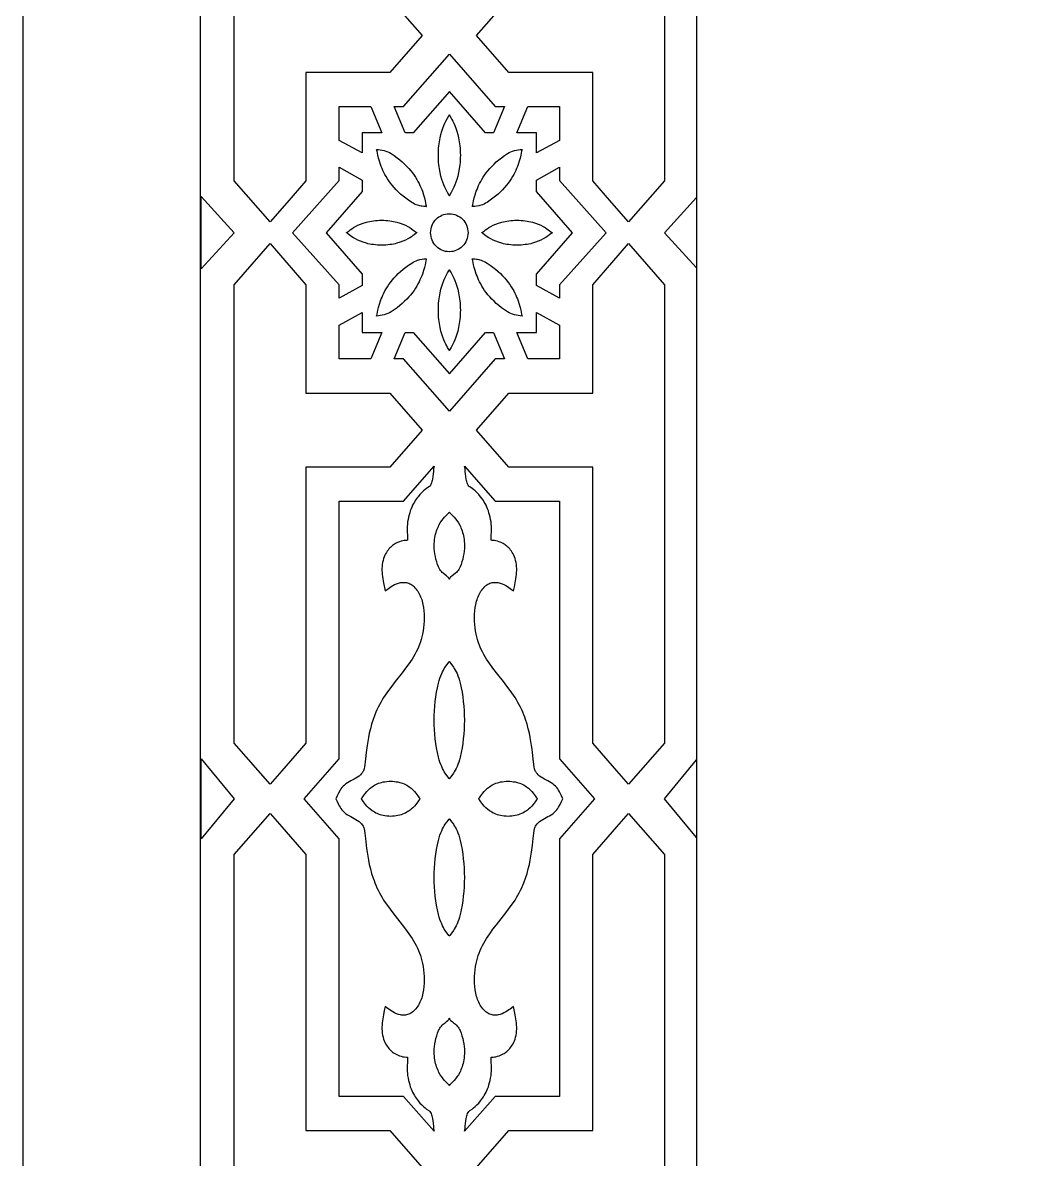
# Model space of a CAD drawing. Extents: x -350 to 350, y -610 to 610.
# Drawn here: x -350 to -207.4, y 108.8 to 269 of the extents above; entities that cross this region are included whole.
import ezdxf

# ---------------------------------------------------------------- set-up
doc = ezdxf.new("R2010")
doc.units = 0
for name, color, linetype in [('LAYER_1', 18, 'CONTINUOUS'), ('LAYER_10', 176, 'CONTINUOUS'), ('LAYER_2', 18, 'CONTINUOUS')]:
    doc.layers.add(name, color=color, linetype=linetype)

msp = doc.modelspace()

# ---------------------------------------------------------------- linework, layer by layer
at = {"layer": 'LAYER_1'}
msp.add_lwpolyline([(-350, -610), (350, -610), (350, 610), (-350, 610)], close=True, dxfattribs=at)
at = {"layer": 'LAYER_10'}
for points in [[(-325, 590), (-325, -590), (325, -590), (325, 590)], [(255, 520.25), (-255, 520.25), (-255, -520.25), (255, -520.25)]]:
    msp.add_lwpolyline(points, close=True, dxfattribs=at)
at = {"layer": 'LAYER_2'}
for points in [[(-313.48, 315.19), (-310.08, 311.29), (-310.08, 272.38), (-298.24, 272.38), (-293.68, 267.17), (-298.24, 261.95), (-310.08, 261.95), (-310.08, 246.67), (-312.78, 243.58), (-315.14, 240.88), (-320.2, 246.67), (-320.2, 311.29), (-315.14, 317.08)], [(-259.53, 311.29), (-259.53, 246.67), (-264.59, 240.88), (-266.94, 243.58), (-269.65, 246.67), (-269.65, 261.95), (-281.49, 261.95), (-286.04, 267.17), (-281.49, 272.38), (-269.65, 272.38), (-269.65, 311.29), (-266.24, 315.19), (-264.59, 317.08)], [(-283.42, 257.15), (-282.1, 257.15), (-283.65, 253.42), (-284.77, 253.42), (-289.86, 259.25), (-289.86, 259.25), (-289.86, 259.25), (-294.96, 253.42), (-296.07, 253.42), (-297.62, 257.15), (-296.3, 257.15), (-289.86, 264.52), (-289.86, 264.52), (-289.86, 264.52)], [(-299.39, 253.42), (-302.16, 253.42), (-302.16, 250.59), (-305.41, 252.37), (-305.41, 257.15), (-300.94, 257.15)], [(-274.31, 252.37), (-277.57, 250.59), (-277.57, 253.42), (-280.33, 253.42), (-278.78, 257.15), (-274.31, 257.15)], [(-289.86, 255.97), (-289.84, 255.91), (-289.79, 255.82), (-289.62, 255.52), (-289.5, 255.31), (-289.37, 255.07), (-289.23, 254.78), (-289.08, 254.45), (-288.94, 254.08), (-288.8, 253.67), (-288.67, 253.21), (-288.55, 252.71), (-288.46, 252.17), (-288.41, 251.88), (-288.38, 251.58), (-288.35, 251.27), (-288.33, 250.95), (-288.32, 250.61), (-288.31, 250.27), (-288.32, 249.92), (-288.33, 249.59), (-288.35, 249.27), (-288.38, 248.95), (-288.46, 248.37), (-288.55, 247.82), (-288.67, 247.32), (-288.8, 246.87), (-288.94, 246.46), (-289.08, 246.08), (-289.23, 245.76), (-289.37, 245.47), (-289.62, 245.01), (-289.79, 244.71), (-289.84, 244.62), (-289.86, 244.57), (-289.86, 244.57), (-289.86, 244.57), (-289.86, 244.57), (-289.86, 244.57), (-289.86, 244.57), (-289.87, 244.57), (-289.88, 244.62), (-289.93, 244.71), (-290.11, 245.01), (-290.22, 245.22), (-290.35, 245.47), (-290.49, 245.76), (-290.64, 246.08), (-290.78, 246.46), (-290.92, 246.87), (-291.05, 247.32), (-291.17, 247.82), (-291.27, 248.37), (-291.31, 248.65), (-291.34, 248.95), (-291.37, 249.27), (-291.39, 249.59), (-291.41, 249.92), (-291.41, 250.27), (-291.41, 250.61), (-291.39, 250.95), (-291.37, 251.27), (-291.34, 251.58), (-291.27, 252.17), (-291.17, 252.71), (-291.05, 253.21), (-290.92, 253.67), (-290.78, 254.08), (-290.64, 254.45), (-290.49, 254.78), (-290.35, 255.07), (-290.11, 255.52), (-289.93, 255.82), (-289.88, 255.91), (-289.87, 255.97), (-289.86, 255.97), (-289.86, 255.97), (-289.86, 255.97)], [(-300.13, 251.1), (-299.86, 251.07), (-299.59, 251.04), (-299.32, 250.99), (-299.05, 250.93), (-298.79, 250.85), (-298.53, 250.76), (-298.28, 250.64), (-298.05, 250.51), (-297.62, 250.22), (-297.21, 249.93), (-296.84, 249.63), (-296.49, 249.33), (-296.16, 249.02), (-295.85, 248.71), (-295.57, 248.4), (-295.31, 248.09), (-295.07, 247.78), (-294.84, 247.48), (-294.64, 247.17), (-294.46, 246.87), (-294.29, 246.57), (-294.13, 246.28), (-294, 246), (-293.87, 245.72), (-293.76, 245.45), (-293.66, 245.19), (-293.5, 244.7), (-293.38, 244.26), (-293.29, 243.87), (-293.17, 243.3), (-293.13, 243.12), (-293.11, 243.07), (-293.09, 243.04), (-293.09, 243.04), (-293.11, 243.05), (-293.14, 243.05), (-293.27, 243.05), (-293.46, 243.06), (-293.71, 243.08), (-293.85, 243.1), (-294.01, 243.13), (-294.18, 243.18), (-294.36, 243.23), (-294.55, 243.3), (-294.75, 243.39), (-294.96, 243.5), (-295.17, 243.63), (-295.6, 243.92), (-296, 244.21), (-296.38, 244.51), (-296.73, 244.81), (-297.06, 245.12), (-297.37, 245.42), (-297.65, 245.73), (-297.91, 246.04), (-298.15, 246.35), (-298.37, 246.66), (-298.58, 246.97), (-298.76, 247.27), (-298.93, 247.56), (-299.08, 247.86), (-299.22, 248.14), (-299.35, 248.42), (-299.46, 248.69), (-299.55, 248.95), (-299.72, 249.44), (-299.84, 249.88), (-299.93, 250.27), (-300.05, 250.84), (-300.09, 251.01), (-300.11, 251.07), (-300.13, 251.1), (-300.13, 251.1), (-300.13, 251.1)], [(-279.59, 251.1), (-279.59, 251.1), (-279.61, 251.07), (-279.63, 251.01), (-279.67, 250.84), (-279.79, 250.27), (-279.88, 249.88), (-280, 249.44), (-280.17, 248.95), (-280.27, 248.69), (-280.38, 248.42), (-280.5, 248.14), (-280.64, 247.86), (-280.79, 247.56), (-280.96, 247.27), (-281.14, 246.97), (-281.35, 246.66), (-281.57, 246.35), (-281.81, 246.04), (-282.07, 245.73), (-282.36, 245.42), (-282.66, 245.12), (-282.99, 244.81), (-283.34, 244.51), (-283.72, 244.21), (-284.12, 243.92), (-284.55, 243.63), (-284.76, 243.5), (-284.97, 243.39), (-285.17, 243.3), (-285.36, 243.23), (-285.54, 243.18), (-285.71, 243.13), (-286.01, 243.08), (-286.27, 243.06), (-286.46, 243.05), (-286.58, 243.05), (-286.62, 243.05), (-286.63, 243.04), (-286.63, 243.04), (-286.62, 243.07), (-286.6, 243.12), (-286.56, 243.3), (-286.44, 243.87), (-286.34, 244.26), (-286.22, 244.7), (-286.06, 245.19), (-285.96, 245.45), (-285.85, 245.72), (-285.73, 246), (-285.59, 246.28), (-285.43, 246.57), (-285.27, 246.87), (-285.08, 247.17), (-284.88, 247.48), (-284.66, 247.78), (-284.41, 248.09), (-284.15, 248.4), (-283.87, 248.71), (-283.56, 249.02), (-283.24, 249.33), (-282.88, 249.63), (-282.51, 249.93), (-282.1, 250.22), (-281.68, 250.51), (-281.44, 250.64), (-281.19, 250.76), (-280.94, 250.85), (-280.67, 250.93), (-280.41, 250.99), (-280.14, 251.04), (-279.86, 251.07), (-279.59, 251.1), (-279.59, 251.1)], [(-302.16, 246.78), (-302.16, 245.18), (-307.24, 239.36), (-307.24, 239.36), (-307.24, 239.35), (-307.24, 239.35), (-307.24, 239.35), (-302.16, 233.53), (-302.16, 231.93), (-305.41, 230.14), (-305.41, 231.99), (-311.96, 239.35), (-305.41, 246.72), (-305.41, 248.57)], [(-274.31, 246.72), (-267.76, 239.35), (-274.31, 231.99), (-274.31, 230.14), (-277.57, 231.93), (-277.57, 233.53), (-272.48, 239.35), (-272.49, 239.35), (-272.48, 239.35), (-272.49, 239.36), (-272.48, 239.36), (-277.57, 245.18), (-277.57, 246.78), (-274.31, 248.57)], [(-320.21, 239.35), (-324.86, 234.25), (-324.86, 239.35), (-324.86, 244.46)], [(-255, 234.4), (-259.51, 239.35), (-255, 244.31)], [(-289.84, 242.03), (-289.57, 242.02), (-289.31, 241.98), (-289.07, 241.92), (-288.83, 241.83), (-288.6, 241.71), (-288.38, 241.58), (-288.18, 241.43), (-288, 241.25), (-287.83, 241.06), (-287.68, 240.86), (-287.55, 240.64), (-287.44, 240.4), (-287.35, 240.15), (-287.28, 239.9), (-287.24, 239.63), (-287.22, 239.35), (-287.24, 239.08), (-287.28, 238.81), (-287.35, 238.55), (-287.44, 238.31), (-287.55, 238.07), (-287.68, 237.85), (-287.83, 237.65), (-288, 237.46), (-288.18, 237.28), (-288.38, 237.13), (-288.6, 237), (-288.83, 236.88), (-289.07, 236.79), (-289.31, 236.73), (-289.57, 236.69), (-289.84, 236.67), (-289.86, 236.67), (-289.88, 236.67), (-290.15, 236.69), (-290.41, 236.73), (-290.66, 236.79), (-290.9, 236.88), (-291.12, 237), (-291.34, 237.13), (-291.54, 237.28), (-291.72, 237.46), (-291.89, 237.65), (-292.04, 237.85), (-292.18, 238.07), (-292.29, 238.31), (-292.38, 238.55), (-292.44, 238.81), (-292.48, 239.08), (-292.5, 239.35), (-292.48, 239.63), (-292.44, 239.9), (-292.38, 240.15), (-292.29, 240.4), (-292.18, 240.64), (-292.04, 240.86), (-291.89, 241.06), (-291.72, 241.25), (-291.54, 241.43), (-291.34, 241.58), (-291.12, 241.71), (-290.9, 241.83), (-290.66, 241.92), (-290.41, 241.98), (-290.15, 242.02), (-289.88, 242.03), (-289.86, 242.03)], [(-299.4, 241.11), (-299.1, 241.11), (-298.8, 241.09), (-298.52, 241.07), (-298.24, 241.04), (-297.98, 241), (-297.72, 240.95), (-297.48, 240.9), (-297.25, 240.84), (-296.81, 240.71), (-296.41, 240.56), (-296.05, 240.4), (-295.73, 240.24), (-295.45, 240.08), (-295.2, 239.92), (-294.81, 239.64), (-294.55, 239.44), (-294.47, 239.39), (-294.42, 239.37), (-294.42, 239.37), (-294.43, 239.35), (-294.42, 239.34), (-294.42, 239.34), (-294.47, 239.32), (-294.55, 239.27), (-294.81, 239.07), (-294.99, 238.94), (-295.2, 238.79), (-295.45, 238.63), (-295.73, 238.47), (-296.05, 238.3), (-296.41, 238.15), (-296.81, 238), (-297.25, 237.87), (-297.48, 237.81), (-297.72, 237.76), (-297.98, 237.71), (-298.24, 237.67), (-298.52, 237.64), (-298.8, 237.61), (-299.1, 237.6), (-299.4, 237.59), (-299.71, 237.6), (-300.01, 237.61), (-300.29, 237.64), (-300.57, 237.67), (-300.83, 237.71), (-301.09, 237.76), (-301.33, 237.81), (-301.56, 237.87), (-302, 238), (-302.4, 238.15), (-302.76, 238.3), (-303.08, 238.47), (-303.36, 238.63), (-303.61, 238.79), (-304, 239.07), (-304.26, 239.27), (-304.33, 239.32), (-304.38, 239.34), (-304.38, 239.34), (-304.38, 239.35), (-304.38, 239.37), (-304.38, 239.37), (-304.33, 239.39), (-304.26, 239.44), (-304, 239.64), (-303.82, 239.77), (-303.61, 239.92), (-303.36, 240.08), (-303.08, 240.24), (-302.76, 240.4), (-302.4, 240.56), (-302, 240.71), (-301.56, 240.84), (-301.33, 240.9), (-301.09, 240.95), (-300.83, 241), (-300.57, 241.04), (-300.29, 241.07), (-300.01, 241.09), (-299.71, 241.11)], [(-280.32, 241.11), (-280.01, 241.11), (-279.72, 241.09), (-279.43, 241.07), (-279.16, 241.04), (-278.89, 241), (-278.64, 240.95), (-278.39, 240.9), (-278.16, 240.84), (-277.72, 240.71), (-277.33, 240.56), (-276.97, 240.4), (-276.65, 240.24), (-276.36, 240.08), (-276.11, 239.92), (-275.72, 239.64), (-275.47, 239.44), (-275.39, 239.39), (-275.34, 239.37), (-275.34, 239.37), (-275.35, 239.35), (-275.34, 239.34), (-275.34, 239.34), (-275.39, 239.32), (-275.47, 239.27), (-275.72, 239.07), (-275.9, 238.94), (-276.11, 238.79), (-276.36, 238.63), (-276.65, 238.47), (-276.97, 238.3), (-277.33, 238.15), (-277.72, 238), (-278.16, 237.87), (-278.39, 237.81), (-278.64, 237.76), (-278.89, 237.71), (-279.16, 237.67), (-279.43, 237.64), (-279.72, 237.61), (-280.01, 237.6), (-280.32, 237.59), (-280.63, 237.6), (-280.92, 237.61), (-281.21, 237.64), (-281.48, 237.67), (-281.75, 237.71), (-282, 237.76), (-282.24, 237.81), (-282.48, 237.87), (-282.91, 238), (-283.31, 238.15), (-283.67, 238.3), (-283.99, 238.47), (-284.28, 238.63), (-284.52, 238.79), (-284.91, 239.07), (-285.17, 239.27), (-285.25, 239.32), (-285.3, 239.34), (-285.3, 239.34), (-285.29, 239.35), (-285.3, 239.37), (-285.3, 239.37), (-285.25, 239.39), (-285.17, 239.44), (-284.91, 239.64), (-284.74, 239.77), (-284.52, 239.92), (-284.28, 240.08), (-283.99, 240.24), (-283.67, 240.4), (-283.31, 240.56), (-282.91, 240.71), (-282.48, 240.84), (-282.24, 240.9), (-282, 240.95), (-281.75, 241), (-281.48, 241.04), (-281.21, 241.07), (-280.92, 241.09), (-280.63, 241.11)], [(-312.78, 235.13), (-310.08, 232.03), (-310.08, 216.76), (-298.24, 216.76), (-293.68, 211.54), (-298.24, 206.33), (-310.08, 206.33), (-310.08, 167.42), (-313.48, 163.52), (-315.14, 161.63), (-320.2, 167.42), (-320.2, 232.03), (-315.14, 237.83)], [(-259.53, 232.03), (-259.53, 167.42), (-264.59, 161.63), (-266.24, 163.52), (-269.65, 167.42), (-269.65, 206.33), (-281.49, 206.33), (-286.04, 211.54), (-281.49, 216.76), (-269.65, 216.76), (-269.65, 232.03), (-266.94, 235.13), (-264.59, 237.83)], [(-293.09, 235.67), (-293.11, 235.64), (-293.13, 235.58), (-293.17, 235.41), (-293.29, 234.84), (-293.38, 234.45), (-293.5, 234.01), (-293.66, 233.52), (-293.76, 233.26), (-293.87, 232.99), (-294, 232.71), (-294.13, 232.43), (-294.29, 232.14), (-294.46, 231.84), (-294.64, 231.54), (-294.84, 231.23), (-295.07, 230.92), (-295.31, 230.62), (-295.57, 230.31), (-295.85, 230), (-296.16, 229.69), (-296.49, 229.38), (-296.84, 229.08), (-297.21, 228.78), (-297.62, 228.49), (-298.05, 228.2), (-298.28, 228.07), (-298.53, 227.95), (-298.79, 227.86), (-299.05, 227.78), (-299.32, 227.72), (-299.59, 227.67), (-299.86, 227.64), (-300.13, 227.61), (-300.13, 227.61), (-300.13, 227.61), (-300.13, 227.61), (-300.11, 227.64), (-300.09, 227.7), (-300.05, 227.87), (-299.93, 228.44), (-299.84, 228.83), (-299.72, 229.27), (-299.55, 229.76), (-299.46, 230.02), (-299.35, 230.29), (-299.22, 230.57), (-299.08, 230.85), (-298.93, 231.15), (-298.76, 231.44), (-298.58, 231.74), (-298.37, 232.05), (-298.15, 232.36), (-297.91, 232.67), (-297.65, 232.98), (-297.37, 233.28), (-297.06, 233.59), (-296.73, 233.9), (-296.38, 234.2), (-296, 234.5), (-295.6, 234.79), (-295.17, 235.08), (-294.96, 235.21), (-294.75, 235.32), (-294.55, 235.4), (-294.36, 235.48), (-294.18, 235.53), (-294.01, 235.58), (-293.71, 235.63), (-293.46, 235.65), (-293.27, 235.66), (-293.14, 235.66), (-293.11, 235.66), (-293.09, 235.67)], [(-286.63, 235.67), (-286.62, 235.66), (-286.58, 235.66), (-286.46, 235.66), (-286.27, 235.65), (-286.01, 235.63), (-285.87, 235.61), (-285.71, 235.58), (-285.54, 235.53), (-285.36, 235.48), (-285.17, 235.4), (-284.97, 235.32), (-284.76, 235.21), (-284.55, 235.08), (-284.12, 234.79), (-283.72, 234.5), (-283.34, 234.2), (-282.99, 233.9), (-282.66, 233.59), (-282.36, 233.28), (-282.07, 232.98), (-281.81, 232.67), (-281.57, 232.36), (-281.35, 232.05), (-281.14, 231.74), (-280.96, 231.44), (-280.79, 231.15), (-280.64, 230.85), (-280.5, 230.57), (-280.38, 230.29), (-280.27, 230.02), (-280.17, 229.76), (-280, 229.27), (-279.88, 228.83), (-279.79, 228.44), (-279.67, 227.87), (-279.63, 227.7), (-279.61, 227.64), (-279.59, 227.61), (-279.59, 227.61), (-279.59, 227.61), (-279.59, 227.61), (-279.86, 227.64), (-280.14, 227.67), (-280.41, 227.72), (-280.67, 227.78), (-280.94, 227.86), (-281.19, 227.95), (-281.44, 228.07), (-281.68, 228.2), (-282.1, 228.49), (-282.51, 228.78), (-282.88, 229.08), (-283.24, 229.38), (-283.56, 229.69), (-283.87, 230), (-284.15, 230.31), (-284.41, 230.62), (-284.66, 230.92), (-284.88, 231.23), (-285.08, 231.54), (-285.27, 231.84), (-285.43, 232.14), (-285.59, 232.43), (-285.73, 232.71), (-285.85, 232.99), (-285.96, 233.26), (-286.06, 233.52), (-286.22, 234.01), (-286.34, 234.45), (-286.44, 234.84), (-286.56, 235.41), (-286.6, 235.58), (-286.62, 235.64), (-286.63, 235.67)], [(-289.86, 234.14), (-289.84, 234.09), (-289.79, 234), (-289.62, 233.7), (-289.5, 233.49), (-289.37, 233.24), (-289.23, 232.95), (-289.08, 232.62), (-288.94, 232.25), (-288.8, 231.84), (-288.67, 231.39), (-288.55, 230.89), (-288.46, 230.34), (-288.41, 230.05), (-288.38, 229.75), (-288.35, 229.44), (-288.33, 229.12), (-288.32, 228.79), (-288.31, 228.44), (-288.32, 228.1), (-288.33, 227.76), (-288.35, 227.44), (-288.38, 227.13), (-288.46, 226.54), (-288.55, 226), (-288.67, 225.5), (-288.8, 225.04), (-288.94, 224.63), (-289.08, 224.26), (-289.23, 223.93), (-289.37, 223.64), (-289.62, 223.19), (-289.79, 222.89), (-289.84, 222.8), (-289.86, 222.74), (-289.86, 222.74), (-289.86, 222.74), (-289.86, 222.74), (-289.87, 222.74), (-289.88, 222.8), (-289.93, 222.89), (-290.11, 223.19), (-290.22, 223.39), (-290.35, 223.64), (-290.49, 223.93), (-290.64, 224.26), (-290.78, 224.63), (-290.92, 225.04), (-291.05, 225.5), (-291.17, 226), (-291.27, 226.54), (-291.31, 226.83), (-291.34, 227.13), (-291.37, 227.44), (-291.39, 227.76), (-291.41, 228.1), (-291.41, 228.44), (-291.41, 228.79), (-291.39, 229.12), (-291.37, 229.44), (-291.34, 229.75), (-291.27, 230.34), (-291.17, 230.89), (-291.05, 231.39), (-290.92, 231.84), (-290.78, 232.25), (-290.64, 232.62), (-290.49, 232.95), (-290.35, 233.24), (-290.11, 233.7), (-289.93, 234), (-289.88, 234.09), (-289.87, 234.14), (-289.86, 234.14), (-289.86, 234.14), (-289.86, 234.14), (-289.86, 234.14), (-289.86, 234.14)], [(-302.16, 225.29), (-299.39, 225.29), (-300.94, 221.56), (-305.41, 221.56), (-305.41, 226.33), (-302.16, 228.12)], [(-274.31, 226.33), (-274.31, 221.56), (-278.78, 221.56), (-280.33, 225.29), (-277.57, 225.29), (-277.57, 228.12)], [(-282.1, 221.56), (-283.42, 221.56), (-289.86, 214.19), (-289.86, 214.19), (-289.86, 214.19), (-296.3, 221.56), (-297.62, 221.56), (-296.07, 225.29), (-294.96, 225.29), (-289.86, 219.46), (-289.86, 219.46), (-289.86, 219.46), (-284.77, 225.29), (-283.65, 225.29)], [(-292.01, 206.44), (-292.07, 206.09), (-292.11, 205.72), (-292.15, 205.35), (-292.19, 204.98), (-292.24, 204.62), (-292.28, 204.44), (-292.32, 204.27), (-292.37, 204.1), (-292.44, 203.94), (-292.51, 203.78), (-292.6, 203.63), (-292.65, 203.58), (-292.75, 203.52), (-293.06, 203.3), (-293.27, 203.14), (-293.5, 202.95), (-293.75, 202.72), (-294.01, 202.45), (-294.27, 202.14), (-294.41, 201.97), (-294.54, 201.79), (-294.67, 201.59), (-294.79, 201.38), (-294.92, 201.17), (-295.04, 200.93), (-295.15, 200.69), (-295.26, 200.43), (-295.36, 200.16), (-295.45, 199.87), (-295.54, 199.57), (-295.62, 199.26), (-295.68, 198.93), (-295.74, 198.59), (-295.77, 198.27), (-295.79, 197.94), (-295.8, 197.62), (-295.79, 197.3), (-295.77, 196.65), (-295.76, 196.32), (-295.75, 196), (-295.9, 195.99), (-296.04, 195.98), (-296.22, 195.95), (-296.42, 195.92), (-296.65, 195.86), (-296.9, 195.78), (-297.16, 195.68), (-297.43, 195.54), (-297.57, 195.46), (-297.71, 195.38), (-297.85, 195.28), (-297.98, 195.17), (-298.12, 195.05), (-298.25, 194.92), (-298.38, 194.78), (-298.5, 194.63), (-298.62, 194.46), (-298.74, 194.28), (-298.84, 194.09), (-298.95, 193.89), (-299.04, 193.67), (-299.13, 193.43), (-299.21, 193.16), (-299.27, 192.89), (-299.32, 192.61), (-299.35, 192.32), (-299.36, 192.04), (-299.36, 191.75), (-299.35, 191.46), (-299.33, 191.17), (-299.29, 190.88), (-299.25, 190.58), (-299.15, 190), (-298.9, 188.87), (-298.63, 189.08), (-298.46, 189.21), (-298.26, 189.34), (-298.05, 189.48), (-297.81, 189.62), (-297.57, 189.75), (-297.31, 189.86), (-297.03, 189.96), (-296.75, 190.03), (-296.61, 190.05), (-296.47, 190.07), (-296.32, 190.07), (-296.18, 190.07), (-296.03, 190.05), (-295.88, 190.03), (-295.74, 189.99), (-295.59, 189.94), (-295.45, 189.88), (-295.3, 189.8), (-295.16, 189.71), (-295.02, 189.61), (-294.86, 189.47), (-294.71, 189.32), (-294.57, 189.16), (-294.44, 188.99), (-294.31, 188.82), (-294.2, 188.64), (-294.1, 188.45), (-294, 188.26), (-293.91, 188.05), (-293.83, 187.85), (-293.76, 187.64), (-293.7, 187.42), (-293.64, 187.2), (-293.59, 186.97), (-293.51, 186.52), (-293.46, 186.05), (-293.43, 185.57), (-293.42, 185.09), (-293.43, 184.62), (-293.46, 184.15), (-293.51, 183.68), (-293.57, 183.23), (-293.64, 182.79), (-293.72, 182.41), (-293.81, 182.04), (-293.93, 181.67), (-294.06, 181.31), (-294.2, 180.95), (-294.36, 180.6), (-294.53, 180.26), (-294.72, 179.92), (-294.91, 179.59), (-295.12, 179.26), (-295.33, 178.93), (-295.55, 178.61), (-296.02, 177.97), (-296.5, 177.34), (-297.49, 176.08), (-297.98, 175.45), (-298.46, 174.81), (-298.91, 174.16), (-299.13, 173.83), (-299.34, 173.5), (-299.53, 173.16), (-299.72, 172.82), (-299.9, 172.47), (-300.06, 172.12), (-300.21, 171.76), (-300.35, 171.42), (-300.6, 170.74), (-300.81, 170.08), (-300.99, 169.44), (-301.14, 168.82), (-301.27, 168.22), (-301.37, 167.65), (-301.46, 167.1), (-301.58, 166.08), (-301.68, 165.18), (-301.72, 164.78), (-301.77, 164.41), (-301.82, 164.07), (-301.89, 163.77), (-301.92, 163.65), (-301.97, 163.53), (-302.02, 163.42), (-302.08, 163.31), (-302.15, 163.21), (-302.23, 163.12), (-302.4, 162.94), (-302.59, 162.78), (-302.8, 162.63), (-303.02, 162.49), (-303.26, 162.35), (-303.74, 162.09), (-303.98, 161.96), (-304.22, 161.82), (-304.44, 161.67), (-304.65, 161.51), (-304.84, 161.33), (-304.93, 161.24), (-305.01, 161.14), (-305.14, 160.96), (-305.26, 160.77), (-305.47, 160.37), (-305.67, 159.97), (-305.88, 159.57), (-305.67, 159.17), (-305.47, 158.77), (-305.37, 158.57), (-305.26, 158.37), (-305.14, 158.18), (-305.01, 158), (-304.84, 157.81), (-304.65, 157.63), (-304.44, 157.47), (-304.22, 157.32), (-303.74, 157.05), (-303.26, 156.78), (-303.02, 156.65), (-302.8, 156.51), (-302.59, 156.36), (-302.4, 156.2), (-302.23, 156.02), (-302.15, 155.92), (-302.08, 155.83), (-302.02, 155.72), (-301.97, 155.61), (-301.92, 155.49), (-301.89, 155.37), (-301.82, 155.07), (-301.77, 154.73), (-301.68, 153.95), (-301.58, 153.05), (-301.52, 152.56), (-301.46, 152.04), (-301.37, 151.49), (-301.27, 150.92), (-301.14, 150.32), (-300.99, 149.7), (-300.81, 149.06), (-300.6, 148.4), (-300.48, 148.06), (-300.35, 147.72), (-300.21, 147.38), (-300.06, 147.02), (-299.9, 146.67), (-299.72, 146.32), (-299.53, 145.98), (-299.34, 145.64), (-299.13, 145.3), (-298.91, 144.97), (-298.46, 144.33), (-297.98, 143.69), (-297.49, 143.05), (-296.5, 141.8), (-296.02, 141.17), (-295.55, 140.53), (-295.33, 140.21), (-295.12, 139.88), (-294.91, 139.55), (-294.72, 139.22), (-294.53, 138.88), (-294.36, 138.53), (-294.2, 138.19), (-294.06, 137.83), (-293.93, 137.47), (-293.81, 137.1), (-293.72, 136.73), (-293.64, 136.35), (-293.57, 135.91), (-293.51, 135.46), (-293.46, 134.99), (-293.43, 134.52), (-293.42, 134.05), (-293.43, 133.57), (-293.46, 133.09), (-293.51, 132.62), (-293.59, 132.16), (-293.64, 131.94), (-293.7, 131.72), (-293.76, 131.5), (-293.83, 131.29), (-293.91, 131.08), (-294, 130.88), (-294.1, 130.69), (-294.2, 130.5), (-294.31, 130.32), (-294.44, 130.15), (-294.57, 129.98), (-294.71, 129.82), (-294.86, 129.67), (-295.02, 129.53), (-295.16, 129.43), (-295.3, 129.34), (-295.45, 129.26), (-295.59, 129.2), (-295.74, 129.15), (-295.88, 129.11), (-296.03, 129.09), (-296.18, 129.07), (-296.32, 129.07), (-296.47, 129.07), (-296.61, 129.09), (-296.75, 129.11), (-297.03, 129.18), (-297.31, 129.28), (-297.57, 129.39), (-297.81, 129.52), (-298.05, 129.66), (-298.26, 129.8), (-298.63, 130.06), (-298.9, 130.27), (-299.03, 129.71), (-299.15, 129.14), (-299.25, 128.55), (-299.29, 128.26), (-299.33, 127.97), (-299.35, 127.68), (-299.36, 127.39), (-299.36, 127.1), (-299.35, 126.82), (-299.32, 126.53), (-299.27, 126.25), (-299.21, 125.98), (-299.13, 125.71), (-299.04, 125.47), (-298.95, 125.25), (-298.84, 125.05), (-298.74, 124.85), (-298.62, 124.68), (-298.5, 124.51), (-298.38, 124.36), (-298.25, 124.22), (-298.12, 124.09), (-297.98, 123.97), (-297.85, 123.86), (-297.71, 123.76), (-297.43, 123.6), (-297.16, 123.46), (-296.9, 123.36), (-296.65, 123.28), (-296.42, 123.22), (-296.22, 123.19), (-295.9, 123.15), (-295.75, 123.14), (-295.77, 122.49), (-295.79, 121.84), (-295.8, 121.52), (-295.79, 121.19), (-295.77, 120.87), (-295.74, 120.55), (-295.68, 120.21), (-295.62, 119.88), (-295.54, 119.56), (-295.45, 119.26), (-295.36, 118.98), (-295.26, 118.71), (-295.15, 118.45), (-295.04, 118.21), (-294.92, 117.97), (-294.79, 117.75), (-294.67, 117.55), (-294.54, 117.35), (-294.27, 117), (-294.01, 116.69), (-293.75, 116.42), (-293.5, 116.19), (-293.27, 116), (-293.06, 115.84), (-292.75, 115.62), (-292.65, 115.56), (-292.6, 115.51), (-292.51, 115.36), (-292.44, 115.2), (-292.37, 115.04), (-292.32, 114.87), (-292.28, 114.7), (-292.24, 114.52), (-292.19, 114.16), (-292.15, 113.79), (-292.11, 113.42), (-292.07, 113.05), (-292.01, 112.7), (-296.3, 117.62), (-305.41, 117.62), (-305.41, 119.83), (-305.41, 150.32), (-305.41, 153.93), (-310.34, 159.57), (-305.41, 165.21), (-305.41, 168.82), (-305.41, 199.31), (-305.41, 201.52), (-296.3, 201.52)], [(-283.42, 201.52), (-274.31, 201.52), (-274.31, 199.31), (-274.31, 168.82), (-274.31, 165.21), (-269.39, 159.57), (-274.31, 153.93), (-274.31, 150.32), (-274.31, 119.83), (-274.31, 117.62), (-283.42, 117.62), (-287.72, 112.7), (-287.65, 113.05), (-287.61, 113.42), (-287.58, 113.79), (-287.54, 114.16), (-287.48, 114.52), (-287.45, 114.7), (-287.4, 114.87), (-287.35, 115.04), (-287.29, 115.2), (-287.21, 115.36), (-287.12, 115.51), (-287.07, 115.56), (-286.98, 115.62), (-286.66, 115.84), (-286.45, 116), (-286.22, 116.19), (-285.97, 116.42), (-285.71, 116.69), (-285.45, 117), (-285.32, 117.17), (-285.19, 117.35), (-285.06, 117.55), (-284.93, 117.75), (-284.81, 117.97), (-284.69, 118.21), (-284.57, 118.45), (-284.46, 118.71), (-284.36, 118.98), (-284.27, 119.26), (-284.18, 119.56), (-284.11, 119.88), (-284.04, 120.21), (-283.98, 120.55), (-283.95, 120.87), (-283.93, 121.19), (-283.93, 121.52), (-283.93, 121.84), (-283.96, 122.49), (-283.97, 122.82), (-283.97, 123.14), (-283.82, 123.15), (-283.68, 123.16), (-283.51, 123.19), (-283.3, 123.22), (-283.07, 123.28), (-282.82, 123.36), (-282.56, 123.46), (-282.29, 123.6), (-282.15, 123.68), (-282.01, 123.76), (-281.88, 123.86), (-281.74, 123.97), (-281.61, 124.09), (-281.47, 124.22), (-281.35, 124.36), (-281.22, 124.51), (-281.1, 124.68), (-280.99, 124.85), (-280.88, 125.05), (-280.78, 125.25), (-280.68, 125.47), (-280.59, 125.71), (-280.51, 125.98), (-280.45, 126.25), (-280.4, 126.53), (-280.37, 126.82), (-280.36, 127.1), (-280.36, 127.39), (-280.37, 127.68), (-280.4, 127.97), (-280.43, 128.26), (-280.47, 128.55), (-280.57, 129.14), (-280.82, 130.27), (-281.09, 130.06), (-281.27, 129.93), (-281.46, 129.8), (-281.67, 129.66), (-281.91, 129.52), (-282.16, 129.39), (-282.42, 129.28), (-282.69, 129.18), (-282.97, 129.11), (-283.11, 129.09), (-283.25, 129.07), (-283.4, 129.07), (-283.55, 129.07), (-283.69, 129.09), (-283.84, 129.11), (-283.98, 129.15), (-284.13, 129.2), (-284.27, 129.26), (-284.42, 129.34), (-284.56, 129.43), (-284.7, 129.53), (-284.86, 129.67), (-285.01, 129.82), (-285.15, 129.98), (-285.29, 130.15), (-285.41, 130.32), (-285.52, 130.5), (-285.63, 130.69), (-285.72, 130.88), (-285.81, 131.08), (-285.89, 131.29), (-285.96, 131.5), (-286.02, 131.72), (-286.08, 131.94), (-286.13, 132.16), (-286.21, 132.62), (-286.26, 133.09), (-286.29, 133.57), (-286.3, 134.05), (-286.29, 134.52), (-286.26, 134.99), (-286.21, 135.46), (-286.15, 135.91), (-286.08, 136.35), (-286, 136.73), (-285.91, 137.1), (-285.79, 137.47), (-285.66, 137.83), (-285.52, 138.19), (-285.36, 138.53), (-285.19, 138.88), (-285, 139.22), (-284.81, 139.55), (-284.6, 139.88), (-284.39, 140.21), (-284.17, 140.53), (-283.71, 141.17), (-283.22, 141.8), (-282.23, 143.05), (-281.74, 143.69), (-281.27, 144.33), (-280.81, 144.97), (-280.59, 145.3), (-280.39, 145.64), (-280.19, 145.98), (-280, 146.32), (-279.82, 146.67), (-279.66, 147.02), (-279.51, 147.38), (-279.37, 147.72), (-279.12, 148.4), (-278.91, 149.06), (-278.73, 149.7), (-278.58, 150.32), (-278.45, 150.92), (-278.35, 151.49), (-278.27, 152.04), (-278.14, 153.05), (-278.04, 153.95), (-278, 154.36), (-277.95, 154.73), (-277.9, 155.07), (-277.84, 155.37), (-277.8, 155.49), (-277.76, 155.61), (-277.7, 155.72), (-277.64, 155.83), (-277.57, 155.92), (-277.5, 156.02), (-277.33, 156.2), (-277.13, 156.36), (-276.92, 156.51), (-276.7, 156.65), (-276.46, 156.78), (-275.98, 157.05), (-275.74, 157.18), (-275.51, 157.32), (-275.28, 157.47), (-275.07, 157.63), (-274.88, 157.81), (-274.79, 157.9), (-274.71, 158), (-274.58, 158.18), (-274.46, 158.37), (-274.25, 158.77), (-274.05, 159.17), (-273.84, 159.57), (-274.05, 159.97), (-274.25, 160.37), (-274.35, 160.57), (-274.46, 160.77), (-274.58, 160.96), (-274.71, 161.14), (-274.88, 161.33), (-275.07, 161.51), (-275.28, 161.67), (-275.51, 161.82), (-275.98, 162.09), (-276.46, 162.35), (-276.7, 162.49), (-276.92, 162.63), (-277.13, 162.78), (-277.33, 162.94), (-277.5, 163.12), (-277.57, 163.21), (-277.64, 163.31), (-277.7, 163.42), (-277.76, 163.53), (-277.8, 163.65), (-277.84, 163.77), (-277.9, 164.07), (-277.95, 164.41), (-278.04, 165.18), (-278.14, 166.08), (-278.2, 166.58), (-278.27, 167.1), (-278.35, 167.65), (-278.45, 168.22), (-278.58, 168.82), (-278.73, 169.44), (-278.91, 170.08), (-279.12, 170.74), (-279.24, 171.07), (-279.37, 171.42), (-279.51, 171.76), (-279.66, 172.12), (-279.82, 172.47), (-280, 172.82), (-280.19, 173.16), (-280.39, 173.5), (-280.59, 173.83), (-280.81, 174.16), (-281.27, 174.81), (-281.74, 175.45), (-282.23, 176.08), (-283.22, 177.34), (-283.71, 177.97), (-284.17, 178.61), (-284.39, 178.93), (-284.6, 179.26), (-284.81, 179.59), (-285, 179.92), (-285.19, 180.26), (-285.36, 180.6), (-285.52, 180.95), (-285.66, 181.31), (-285.79, 181.67), (-285.91, 182.04), (-286, 182.41), (-286.08, 182.79), (-286.15, 183.23), (-286.21, 183.68), (-286.26, 184.15), (-286.29, 184.62), (-286.3, 185.09), (-286.29, 185.57), (-286.26, 186.05), (-286.21, 186.52), (-286.13, 186.97), (-286.08, 187.2), (-286.02, 187.42), (-285.96, 187.64), (-285.89, 187.85), (-285.81, 188.05), (-285.72, 188.26), (-285.63, 188.45), (-285.52, 188.64), (-285.41, 188.82), (-285.29, 188.99), (-285.15, 189.16), (-285.01, 189.32), (-284.86, 189.47), (-284.7, 189.61), (-284.56, 189.71), (-284.42, 189.8), (-284.27, 189.88), (-284.13, 189.94), (-283.98, 189.99), (-283.84, 190.03), (-283.69, 190.05), (-283.55, 190.07), (-283.4, 190.07), (-283.25, 190.07), (-283.11, 190.05), (-282.97, 190.03), (-282.69, 189.96), (-282.42, 189.86), (-282.16, 189.75), (-281.91, 189.62), (-281.67, 189.48), (-281.46, 189.34), (-281.09, 189.08), (-280.82, 188.87), (-280.69, 189.43), (-280.57, 190), (-280.47, 190.58), (-280.43, 190.88), (-280.4, 191.17), (-280.37, 191.46), (-280.36, 191.75), (-280.36, 192.04), (-280.37, 192.32), (-280.4, 192.61), (-280.45, 192.89), (-280.51, 193.16), (-280.59, 193.43), (-280.68, 193.67), (-280.78, 193.89), (-280.88, 194.09), (-280.99, 194.28), (-281.1, 194.46), (-281.22, 194.63), (-281.35, 194.78), (-281.47, 194.92), (-281.61, 195.05), (-281.74, 195.17), (-281.88, 195.28), (-282.01, 195.38), (-282.29, 195.54), (-282.56, 195.68), (-282.82, 195.78), (-283.07, 195.86), (-283.3, 195.92), (-283.51, 195.95), (-283.82, 195.99), (-283.97, 196), (-283.96, 196.65), (-283.93, 197.3), (-283.93, 197.62), (-283.93, 197.94), (-283.95, 198.27), (-283.98, 198.59), (-284.04, 198.93), (-284.11, 199.26), (-284.18, 199.57), (-284.27, 199.87), (-284.36, 200.16), (-284.46, 200.43), (-284.57, 200.69), (-284.69, 200.93), (-284.81, 201.17), (-284.93, 201.38), (-285.06, 201.59), (-285.19, 201.79), (-285.45, 202.14), (-285.71, 202.45), (-285.97, 202.72), (-286.22, 202.95), (-286.45, 203.14), (-286.66, 203.3), (-286.98, 203.52), (-287.07, 203.58), (-287.12, 203.63), (-287.21, 203.78), (-287.29, 203.94), (-287.35, 204.1), (-287.4, 204.27), (-287.45, 204.44), (-287.48, 204.62), (-287.54, 204.98), (-287.58, 205.35), (-287.61, 205.72), (-287.65, 206.09), (-287.72, 206.44)], [(-289.86, 199.96), (-289.83, 199.91), (-289.76, 199.84), (-289.52, 199.61), (-289.36, 199.45), (-289.18, 199.26), (-288.99, 199.03), (-288.79, 198.77), (-288.59, 198.47), (-288.4, 198.13), (-288.31, 197.95), (-288.22, 197.76), (-288.14, 197.55), (-288.06, 197.34), (-287.99, 197.11), (-287.92, 196.88), (-287.87, 196.63), (-287.82, 196.38), (-287.78, 196.11), (-287.75, 195.83), (-287.73, 195.54), (-287.73, 195.23), (-287.74, 194.85), (-287.77, 194.47), (-287.82, 194.09), (-287.89, 193.71), (-287.97, 193.34), (-288.08, 192.97), (-288.2, 192.61), (-288.33, 192.25), (-288.42, 192.06), (-288.52, 191.89), (-288.63, 191.74), (-288.75, 191.6), (-288.87, 191.47), (-289, 191.35), (-289.25, 191.15), (-289.48, 190.97), (-289.68, 190.81), (-289.75, 190.74), (-289.81, 190.66), (-289.84, 190.59), (-289.86, 190.51), (-289.86, 190.51), (-289.86, 190.51), (-289.86, 190.51), (-289.86, 190.51), (-289.86, 190.51), (-289.87, 190.51), (-289.88, 190.59), (-289.92, 190.66), (-289.97, 190.74), (-290.05, 190.81), (-290.24, 190.97), (-290.47, 191.15), (-290.72, 191.35), (-290.85, 191.47), (-290.98, 191.6), (-291.1, 191.74), (-291.21, 191.89), (-291.31, 192.06), (-291.39, 192.25), (-291.53, 192.61), (-291.64, 192.97), (-291.75, 193.34), (-291.83, 193.71), (-291.9, 194.09), (-291.95, 194.47), (-291.98, 194.85), (-292, 195.23), (-291.99, 195.54), (-291.97, 195.83), (-291.94, 196.11), (-291.9, 196.38), (-291.86, 196.63), (-291.8, 196.88), (-291.73, 197.11), (-291.66, 197.34), (-291.58, 197.55), (-291.5, 197.76), (-291.41, 197.95), (-291.32, 198.13), (-291.13, 198.47), (-290.93, 198.77), (-290.73, 199.03), (-290.54, 199.26), (-290.2, 199.61), (-289.96, 199.84), (-289.89, 199.91), (-289.87, 199.94), (-289.87, 199.96), (-289.86, 199.96), (-289.86, 199.96), (-289.86, 199.96)], [(-289.86, 178.91), (-289.84, 178.88), (-289.81, 178.83), (-289.69, 178.68), (-289.5, 178.45), (-289.28, 178.14), (-289.16, 177.94), (-289.03, 177.72), (-288.9, 177.48), (-288.78, 177.21), (-288.66, 176.92), (-288.54, 176.59), (-288.43, 176.24), (-288.33, 175.86), (-288.19, 175.22), (-288.07, 174.58), (-287.97, 173.94), (-287.89, 173.28), (-287.82, 172.63), (-287.77, 171.97), (-287.75, 171.31), (-287.74, 170.65), (-287.75, 169.99), (-287.77, 169.34), (-287.82, 168.68), (-287.89, 168.02), (-287.97, 167.37), (-288.07, 166.73), (-288.19, 166.08), (-288.33, 165.45), (-288.43, 165.07), (-288.54, 164.71), (-288.66, 164.39), (-288.78, 164.1), (-288.9, 163.83), (-289.03, 163.58), (-289.16, 163.37), (-289.28, 163.17), (-289.5, 162.86), (-289.69, 162.62), (-289.81, 162.47), (-289.84, 162.43), (-289.86, 162.4), (-289.86, 162.4), (-289.86, 162.4), (-289.86, 162.4), (-289.86, 162.4), (-289.86, 162.4), (-289.87, 162.4), (-289.88, 162.43), (-289.91, 162.47), (-290.04, 162.62), (-290.22, 162.86), (-290.44, 163.17), (-290.57, 163.37), (-290.69, 163.58), (-290.82, 163.83), (-290.94, 164.1), (-291.07, 164.39), (-291.18, 164.71), (-291.29, 165.07), (-291.39, 165.45), (-291.53, 166.08), (-291.65, 166.73), (-291.75, 167.37), (-291.84, 168.02), (-291.9, 168.68), (-291.95, 169.34), (-291.98, 169.99), (-291.99, 170.65), (-291.98, 171.31), (-291.95, 171.97), (-291.9, 172.63), (-291.84, 173.28), (-291.75, 173.94), (-291.65, 174.58), (-291.53, 175.22), (-291.39, 175.86), (-291.29, 176.24), (-291.18, 176.59), (-291.07, 176.92), (-290.94, 177.21), (-290.82, 177.48), (-290.69, 177.72), (-290.57, 177.94), (-290.44, 178.14), (-290.22, 178.45), (-290.04, 178.68), (-289.91, 178.83), (-289.88, 178.88), (-289.87, 178.91), (-289.86, 178.91), (-289.86, 178.91), (-289.86, 178.91), (-289.86, 178.91), (-289.86, 178.91)], [(-320.2, 159.57), (-320.2, 159.57), (-320.2, 159.57), (-324.86, 153.93), (-324.86, 159.57), (-324.86, 165.21)], [(-255, 154.1), (-259.53, 159.57), (-259.53, 159.57), (-259.53, 159.57), (-255, 165.04)], [(-298.13, 162.04), (-297.85, 162.04), (-297.59, 162.02), (-297.34, 161.98), (-297.1, 161.94), (-296.86, 161.88), (-296.65, 161.82), (-296.44, 161.75), (-296.24, 161.66), (-296.05, 161.57), (-295.87, 161.48), (-295.7, 161.38), (-295.54, 161.27), (-295.25, 161.05), (-295, 160.83), (-294.77, 160.6), (-294.58, 160.38), (-294.42, 160.17), (-294.29, 159.99), (-294.1, 159.71), (-294.04, 159.63), (-294.02, 159.61), (-294, 159.61), (-294, 159.61), (-294, 159.6), (-294.01, 159.6), (-294.02, 159.57), (-294.01, 159.54), (-294, 159.54), (-294, 159.53), (-294, 159.53), (-294.02, 159.52), (-294.04, 159.5), (-294.1, 159.43), (-294.29, 159.15), (-294.42, 158.97), (-294.58, 158.76), (-294.77, 158.54), (-295, 158.31), (-295.25, 158.09), (-295.39, 157.97), (-295.54, 157.87), (-295.7, 157.76), (-295.87, 157.66), (-296.05, 157.56), (-296.24, 157.48), (-296.44, 157.39), (-296.65, 157.32), (-296.86, 157.25), (-297.1, 157.2), (-297.34, 157.15), (-297.59, 157.12), (-297.85, 157.1), (-298.13, 157.09), (-298.41, 157.1), (-298.67, 157.12), (-298.93, 157.15), (-299.17, 157.2), (-299.4, 157.25), (-299.62, 157.32), (-299.83, 157.39), (-300.03, 157.48), (-300.21, 157.56), (-300.39, 157.66), (-300.56, 157.76), (-300.72, 157.87), (-301.01, 158.09), (-301.27, 158.31), (-301.49, 158.54), (-301.68, 158.76), (-301.84, 158.97), (-301.97, 159.15), (-302.16, 159.43), (-302.22, 159.5), (-302.24, 159.52), (-302.26, 159.53), (-302.26, 159.54), (-302.26, 159.54), (-302.25, 159.57), (-302.26, 159.6), (-302.26, 159.6), (-302.26, 159.61), (-302.24, 159.61), (-302.22, 159.63), (-302.16, 159.71), (-301.97, 159.99), (-301.84, 160.17), (-301.68, 160.38), (-301.49, 160.6), (-301.27, 160.83), (-301.01, 161.05), (-300.87, 161.16), (-300.72, 161.27), (-300.56, 161.38), (-300.39, 161.48), (-300.21, 161.57), (-300.03, 161.66), (-299.83, 161.75), (-299.62, 161.82), (-299.4, 161.88), (-299.17, 161.94), (-298.93, 161.98), (-298.67, 162.02), (-298.41, 162.04)], [(-281.59, 162.04), (-281.31, 162.04), (-281.05, 162.02), (-280.8, 161.98), (-280.56, 161.94), (-280.32, 161.88), (-280.1, 161.82), (-279.9, 161.75), (-279.7, 161.66), (-279.51, 161.57), (-279.33, 161.48), (-279.16, 161.38), (-279, 161.27), (-278.71, 161.05), (-278.46, 160.83), (-278.23, 160.6), (-278.04, 160.38), (-277.88, 160.17), (-277.75, 159.99), (-277.56, 159.71), (-277.5, 159.63), (-277.48, 159.61), (-277.46, 159.61), (-277.46, 159.6), (-277.47, 159.6), (-277.48, 159.57), (-277.47, 159.54), (-277.46, 159.54), (-277.46, 159.53), (-277.48, 159.52), (-277.5, 159.5), (-277.56, 159.43), (-277.75, 159.15), (-277.88, 158.97), (-278.04, 158.76), (-278.23, 158.54), (-278.46, 158.31), (-278.71, 158.09), (-278.85, 157.97), (-279, 157.87), (-279.16, 157.76), (-279.33, 157.66), (-279.51, 157.56), (-279.7, 157.48), (-279.9, 157.39), (-280.1, 157.32), (-280.32, 157.25), (-280.56, 157.2), (-280.8, 157.15), (-281.05, 157.12), (-281.31, 157.1), (-281.59, 157.09), (-281.87, 157.1), (-282.13, 157.12), (-282.39, 157.15), (-282.63, 157.2), (-282.86, 157.25), (-283.08, 157.32), (-283.29, 157.39), (-283.48, 157.48), (-283.67, 157.56), (-283.85, 157.66), (-284.02, 157.76), (-284.18, 157.87), (-284.47, 158.09), (-284.73, 158.31), (-284.95, 158.54), (-285.14, 158.76), (-285.3, 158.97), (-285.43, 159.15), (-285.62, 159.43), (-285.68, 159.5), (-285.7, 159.52), (-285.72, 159.53), (-285.72, 159.53), (-285.72, 159.54), (-285.72, 159.54), (-285.7, 159.57), (-285.72, 159.6), (-285.72, 159.6), (-285.72, 159.61), (-285.72, 159.61), (-285.7, 159.61), (-285.68, 159.63), (-285.62, 159.71), (-285.43, 159.99), (-285.3, 160.17), (-285.14, 160.38), (-284.95, 160.6), (-284.73, 160.83), (-284.47, 161.05), (-284.33, 161.16), (-284.18, 161.27), (-284.02, 161.38), (-283.85, 161.48), (-283.67, 161.57), (-283.48, 161.66), (-283.29, 161.75), (-283.08, 161.82), (-282.86, 161.88), (-282.63, 161.94), (-282.39, 161.98), (-282.13, 162.02), (-281.87, 162.04)], [(-313.48, 155.62), (-310.08, 151.72), (-310.08, 112.81), (-298.24, 112.81), (-293.68, 107.6), (-298.24, 102.38), (-310.08, 102.38), (-310.08, 87.1), (-312.78, 84.01), (-315.14, 81.31), (-320.2, 87.1), (-320.2, 151.72), (-315.14, 157.51)], [(-259.53, 151.72), (-259.53, 87.1), (-264.59, 81.31), (-266.94, 84.01), (-269.65, 87.1), (-269.65, 102.38), (-281.49, 102.38), (-286.04, 107.6), (-281.49, 112.81), (-269.65, 112.81), (-269.65, 151.72), (-266.24, 155.62), (-264.59, 157.51)], [(-289.86, 156.74), (-289.84, 156.71), (-289.81, 156.67), (-289.69, 156.51), (-289.5, 156.28), (-289.28, 155.97), (-289.16, 155.77), (-289.03, 155.56), (-288.9, 155.31), (-288.78, 155.04), (-288.66, 154.75), (-288.54, 154.42), (-288.43, 154.07), (-288.33, 153.69), (-288.19, 153.06), (-288.07, 152.41), (-287.97, 151.77), (-287.89, 151.12), (-287.82, 150.46), (-287.77, 149.8), (-287.75, 149.14), (-287.74, 148.49), (-287.75, 147.83), (-287.77, 147.17), (-287.82, 146.51), (-287.89, 145.85), (-287.97, 145.2), (-288.07, 144.56), (-288.19, 143.91), (-288.33, 143.28), (-288.43, 142.9), (-288.54, 142.55), (-288.66, 142.22), (-288.78, 141.93), (-288.9, 141.66), (-289.03, 141.42), (-289.16, 141.2), (-289.28, 141), (-289.5, 140.69), (-289.69, 140.46), (-289.81, 140.3), (-289.84, 140.26), (-289.86, 140.23), (-289.86, 140.23), (-289.86, 140.23), (-289.86, 140.23), (-289.86, 140.23), (-289.86, 140.23), (-289.87, 140.23), (-289.88, 140.26), (-289.91, 140.3), (-290.04, 140.46), (-290.22, 140.69), (-290.44, 141), (-290.57, 141.2), (-290.69, 141.42), (-290.82, 141.66), (-290.94, 141.93), (-291.07, 142.22), (-291.18, 142.55), (-291.29, 142.9), (-291.39, 143.28), (-291.53, 143.91), (-291.65, 144.56), (-291.75, 145.2), (-291.84, 145.85), (-291.9, 146.51), (-291.95, 147.17), (-291.98, 147.83), (-291.99, 148.49), (-291.98, 149.14), (-291.95, 149.8), (-291.9, 150.46), (-291.84, 151.12), (-291.75, 151.77), (-291.65, 152.41), (-291.53, 153.06), (-291.39, 153.69), (-291.29, 154.07), (-291.18, 154.42), (-291.07, 154.75), (-290.94, 155.04), (-290.82, 155.31), (-290.69, 155.56), (-290.57, 155.77), (-290.44, 155.97), (-290.22, 156.28), (-290.04, 156.51), (-289.91, 156.67), (-289.88, 156.71), (-289.87, 156.74), (-289.86, 156.74), (-289.86, 156.74), (-289.86, 156.74), (-289.86, 156.74), (-289.86, 156.74)], [(-289.86, 128.63), (-289.84, 128.55), (-289.81, 128.48), (-289.75, 128.4), (-289.68, 128.33), (-289.48, 128.17), (-289.25, 127.99), (-289, 127.79), (-288.87, 127.67), (-288.75, 127.54), (-288.63, 127.4), (-288.52, 127.25), (-288.42, 127.07), (-288.33, 126.89), (-288.2, 126.53), (-288.08, 126.17), (-287.97, 125.8), (-287.89, 125.43), (-287.82, 125.05), (-287.77, 124.67), (-287.74, 124.29), (-287.73, 123.91), (-287.73, 123.6), (-287.75, 123.31), (-287.78, 123.03), (-287.82, 122.76), (-287.87, 122.51), (-287.92, 122.26), (-287.99, 122.03), (-288.06, 121.8), (-288.14, 121.59), (-288.22, 121.38), (-288.31, 121.19), (-288.4, 121.01), (-288.59, 120.67), (-288.79, 120.37), (-288.99, 120.11), (-289.18, 119.88), (-289.52, 119.53), (-289.76, 119.3), (-289.83, 119.23), (-289.85, 119.2), (-289.86, 119.18), (-289.86, 119.18), (-289.86, 119.18), (-289.86, 119.18), (-289.87, 119.18), (-289.89, 119.23), (-289.96, 119.3), (-290.2, 119.53), (-290.36, 119.69), (-290.54, 119.88), (-290.73, 120.11), (-290.93, 120.37), (-291.13, 120.67), (-291.32, 121.01), (-291.41, 121.19), (-291.5, 121.38), (-291.58, 121.59), (-291.66, 121.8), (-291.73, 122.03), (-291.8, 122.26), (-291.86, 122.51), (-291.9, 122.76), (-291.94, 123.03), (-291.97, 123.31), (-291.99, 123.6), (-292, 123.91), (-291.98, 124.29), (-291.95, 124.67), (-291.9, 125.05), (-291.83, 125.43), (-291.75, 125.8), (-291.64, 126.17), (-291.53, 126.53), (-291.39, 126.89), (-291.31, 127.07), (-291.21, 127.25), (-291.1, 127.4), (-290.98, 127.54), (-290.85, 127.67), (-290.72, 127.79), (-290.47, 127.99), (-290.24, 128.17), (-290.05, 128.33), (-289.97, 128.4), (-289.92, 128.48), (-289.88, 128.55), (-289.87, 128.63), (-289.86, 128.63), (-289.86, 128.63), (-289.86, 128.63), (-289.86, 128.63), (-289.86, 128.63)]]:
    msp.add_lwpolyline(points, close=True, dxfattribs=at)

doc.saveas('drawing.dxf')
